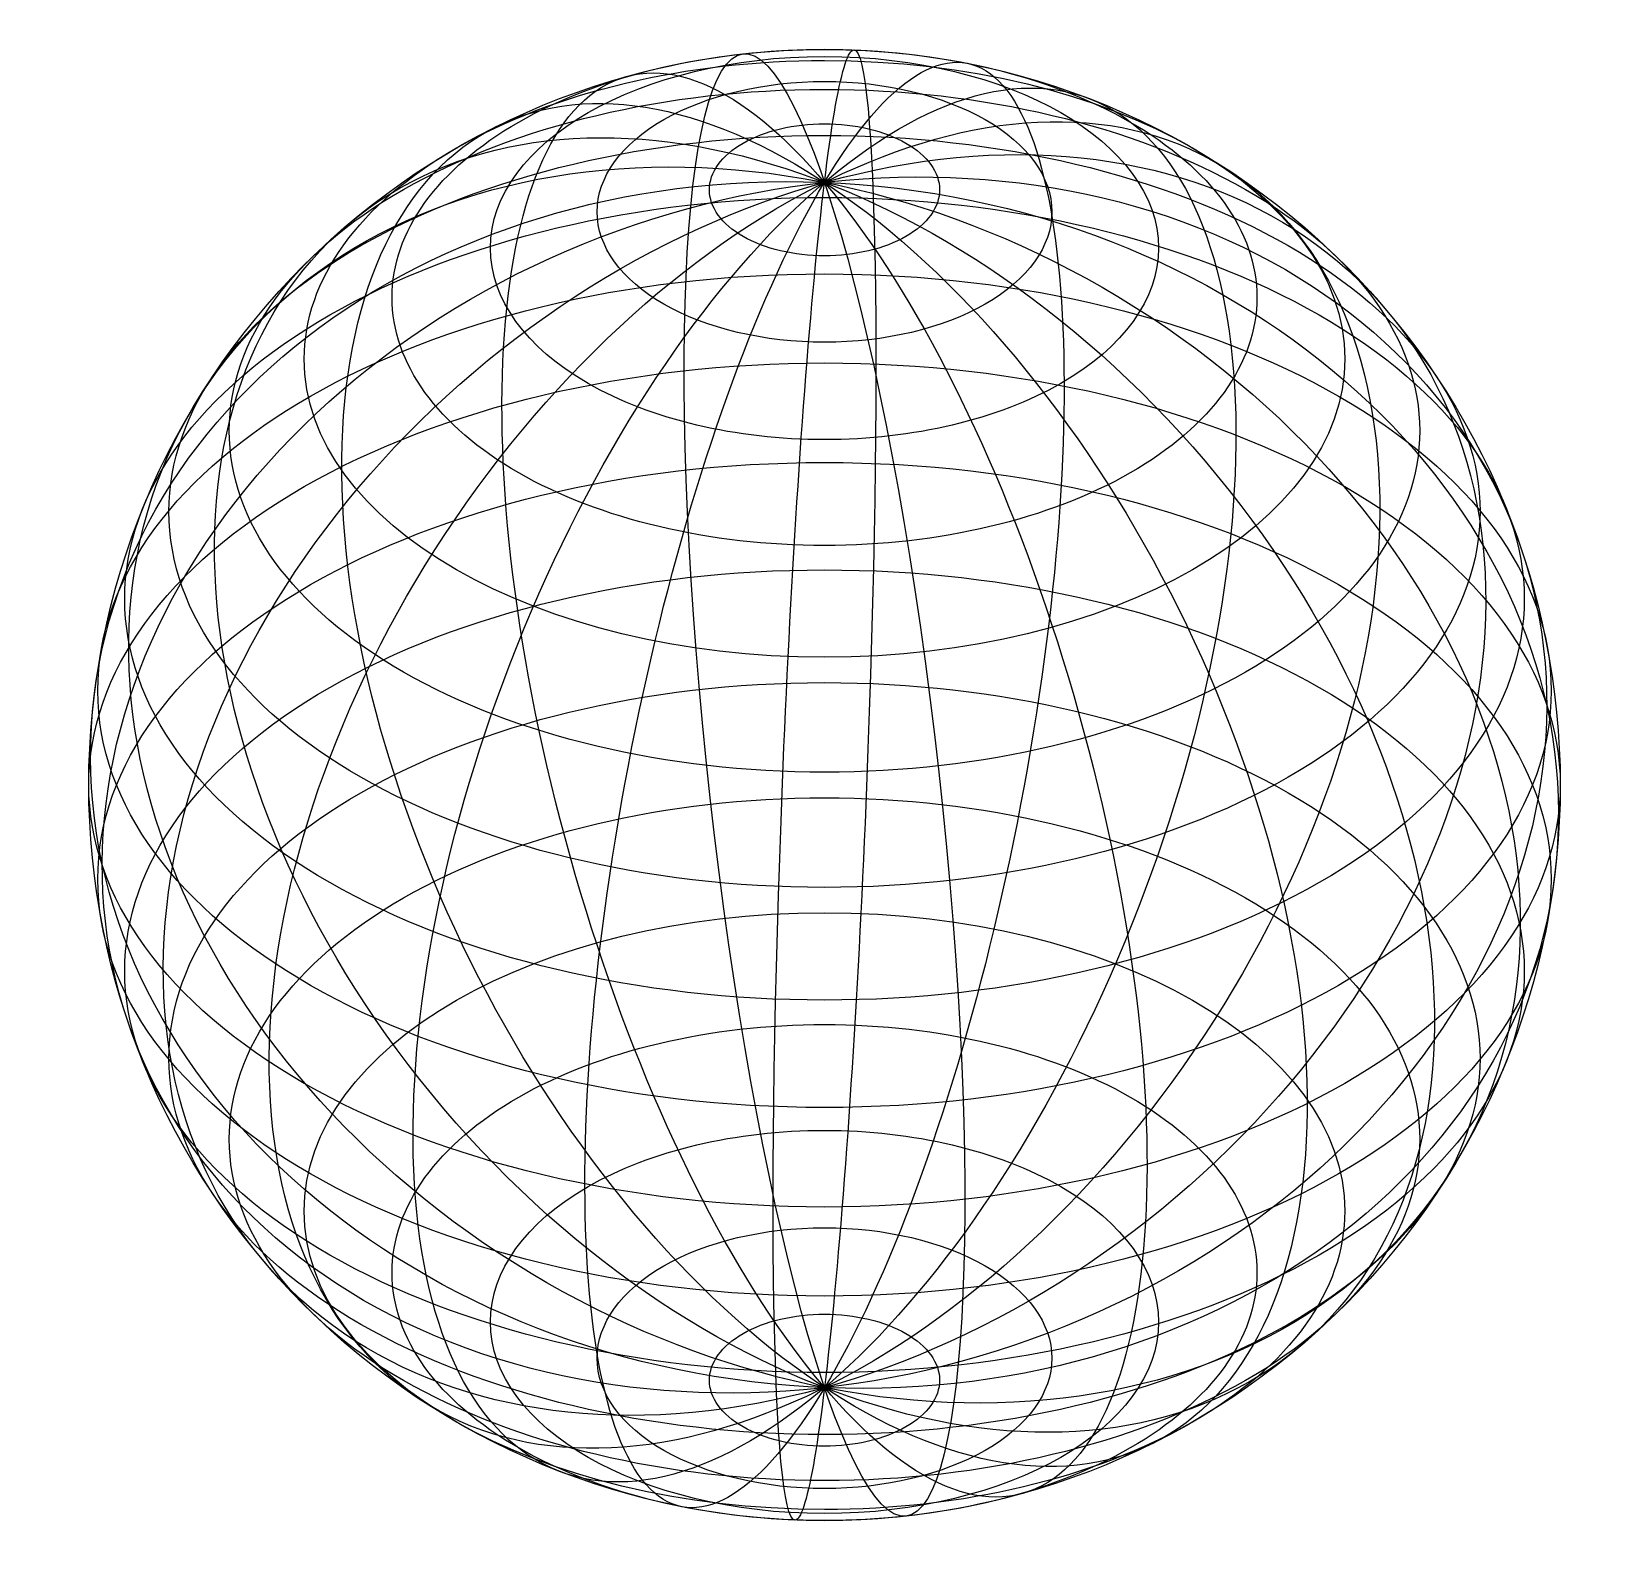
# Model space of a CAD drawing. Extents: x 121.1 to 138.3, y 93.9 to 110.2.
import ezdxf

# ---------------------------------------------------------------- set-up
doc = ezdxf.new("R2010")
doc.units = 0
doc.layers.add('Layer_1', color=7, linetype='CONTINUOUS')

msp = doc.modelspace()

# ---------------------------------------------------------------- linework, layer by layer
at = {"layer": 'Layer_1', "color": 1}
for points in [[(130.49969, 108.540635), (130.49969, 108.540635)], [(130.957991, 108.523757), (130.957991, 108.523757)], [(132.173302, 108.284753), (132.173302, 108.284753)], [(133.328007, 107.892957), (133.328007, 107.892957)], [(132.887319, 107.368992), (132.887319, 107.368992)], [(134.393674, 107.358017), (134.393674, 107.358017)], [(135.344062, 106.693104), (135.344062, 106.693104)], [(136.155771, 105.914591), (136.155771, 105.914591)], [(133.832848, 105.583801), (133.832848, 105.583801)], [(136.808813, 105.041648), (136.808813, 105.041648)], [(137.287107, 104.095769), (137.287107, 104.095769)], [(133.542947, 103.989708), (133.542947, 103.989708)], [(137.578877, 103.100245), (137.578877, 103.100245)], [(132.466672, 102.850213), (132.466672, 102.850213)], [(130.949547, 102.217565), (130.949547, 102.217565)], [(130.167042, 102.061338), (130.167042, 102.061338)], [(137.676938, 102.079589), (137.676938, 102.079589)], [(137.676938, 102.079589), (137.676938, 102.079589)], [(131.796192, 101.667965), (131.796192, 101.667965)], [(137.578877, 101.058933), (137.578877, 101.058933)], [(133.114939, 100.763052), (133.114939, 100.763052)], [(137.287107, 100.063409), (137.287107, 100.063409)], [(133.822267, 99.367535), (133.822267, 99.367535)], [(136.808813, 99.11753), (136.808813, 99.11753)], [(136.155771, 98.244586), (136.155771, 98.244586)], [(133.51098, 97.611966), (133.51098, 97.611966)], [(135.344062, 97.466074), (135.344062, 97.466074)], [(134.393674, 96.801161), (134.393674, 96.801161)], [(133.328007, 96.26622), (133.328007, 96.26622)], [(131.767729, 96.013554), (131.767729, 96.013554)], [(132.173302, 95.874425), (132.173302, 95.874425)], [(130.957991, 95.635421), (130.957991, 95.635421)]]:
    msp.add_lwpolyline(points, close=True, dxfattribs=at)
for points in [[(125.601733, 104.791642), (128.024391, 108.463314), (131.828572, 110.225564), (134.09861, 108.727738)], [(126.309062, 103.396125), (127.896278, 107.498708), (130.706519, 110.235075), (132.58591, 109.507972)], [(124.079939, 107.71165), (125.573654, 109.205366), (127.599567, 110.044527), (129.712, 110.044527)], [(124.552246, 108.147304), (126.828127, 110.082627), (130.983194, 108.934908), (133.832848, 105.583801)], [(126.401557, 109.257008), (127.279541, 109.760652), (128.470343, 110.043596), (129.712, 110.043596)], [(127.566179, 109.750031), (129.087542, 110.175635), (131.281567, 107.086482), (132.466672, 102.850213)], [(128.829442, 109.995479), (129.51292, 110.071682), (130.462124, 106.589391), (130.949547, 102.217565)], [(129.615948, 107.720031), (129.761148, 109.209124), (129.91052, 110.042968), (130.031204, 110.038128)], [(129.712, 110.044527), (131.824433, 110.044527), (133.850346, 109.205366), (135.344062, 107.71165)], [(129.712, 110.043596), (130.953657, 110.043596), (132.144459, 109.760652), (133.022443, 109.257008)], [(130.031204, 110.038128), (130.282517, 110.028048), (130.343334, 106.456717), (130.167042, 102.061338)], [(125.729531, 108.977554), (126.785748, 109.583428), (128.218285, 109.923804), (129.712, 109.923804)], [(126.095994, 107.892957), (126.095994, 109.038582), (127.714935, 109.967295), (129.712, 109.967295)], [(128.474454, 101.941612), (127.98703, 106.313438), (128.145964, 109.919277), (128.829442, 109.995479)], [(129.329498, 107.895984), (130.009775, 109.284199), (130.70249, 110.002759), (131.255252, 109.89359)], [(129.712, 109.967295), (131.709065, 109.967295), (133.328007, 109.038582), (133.328007, 107.892957)], [(129.712, 109.923804), (132.822502, 109.923804), (135.344062, 108.47737), (135.344062, 106.693104)], [(131.255252, 109.89359), (132.406319, 109.666256), (132.648506, 105.983518), (131.796192, 101.667965)], [(126.957329, 101.308964), (125.772225, 105.545232), (126.044816, 109.324427), (127.566179, 109.750031)], [(126.157944, 109.207626), (127.173974, 109.714221), (128.522834, 109.44908), (129.907791, 108.470531)], [(127.971597, 109.283206), (128.433181, 109.548013), (129.059223, 109.696779), (129.712, 109.696779)], [(129.712, 109.696779), (130.364778, 109.696779), (130.99082, 109.548013), (131.452403, 109.283206)], [(125.155566, 108.528254), (126.364008, 109.22144), (128.003006, 109.610868), (129.712, 109.610868)], [(129.712, 109.610868), (131.420995, 109.610868), (133.059993, 109.22144), (134.268434, 108.528254)], [(132.58591, 109.507972), (133.488425, 109.158805), (134.05119, 108.041308), (134.150402, 106.401317)], [(124.490015, 105.769214), (124.541941, 107.464197), (125.141914, 108.701031), (126.157944, 109.207626)], [(125.030327, 107.358017), (125.030327, 108.070277), (125.523573, 108.753364), (126.401557, 109.257008)], [(127.250699, 108.284753), (127.250699, 108.659245), (127.510014, 109.0184), (127.971597, 109.283206)], [(128.830952, 109.029305), (129.06462, 109.163385), (129.381543, 109.23871), (129.712, 109.23871)], [(129.712, 109.23871), (130.042458, 109.23871), (130.35938, 109.163385), (130.593049, 109.029305)], [(131.452403, 109.283206), (131.913987, 109.0184), (132.173302, 108.659245), (132.173302, 108.284753)], [(133.022443, 109.257008), (133.900427, 108.753364), (134.393674, 108.070277), (134.393674, 107.358017)], [(121.805602, 103.043487), (122.240631, 106.611824), (126.133107, 109.072981), (130.49969, 108.540635)], [(124.693796, 107.920171), (126.024707, 108.683602), (127.829809, 109.112494), (129.712, 109.112494)], [(128.466009, 108.523757), (128.466009, 108.713374), (128.597283, 108.895225), (128.830952, 109.029305)], [(129.712, 109.112494), (131.594192, 109.112494), (133.399294, 108.683602), (134.730205, 107.920171)], [(130.593049, 109.029305), (130.826718, 108.895225), (130.957991, 108.713374), (130.957991, 108.523757)], [(131.316295, 108.887107), (133.166673, 109.01689), (134.772242, 108.424138), (135.779794, 107.239251)], [(124.079938, 106.693104), (124.079938, 107.549939), (124.673315, 108.37168), (125.729531, 108.977554)], [(125.913021, 106.547211), (127.5223, 107.915639), (129.465916, 108.757324), (131.316295, 108.887107)], [(127.128512, 108.718559), (129.004671, 108.941705), (131.076176, 108.456252), (132.887319, 107.368992)], [(127.656271, 108.145624), (129.65694, 108.823634), (131.792252, 108.834776), (133.592462, 108.176599)], [(122.883077, 106.179106), (123.725224, 107.581943), (125.252352, 108.495412), (127.128512, 108.718559)], [(134.09861, 108.727738), (135.188721, 108.008457), (135.772024, 106.618207), (135.7202, 104.862829)], [(123.26823, 105.914591), (123.26823, 106.894905), (123.947125, 107.835067), (125.155566, 108.528254)], [(128.830952, 108.018208), (128.597283, 108.152288), (128.466009, 108.334139), (128.466009, 108.523757)], [(130.49969, 108.540635), (134.866274, 108.008289), (138.053428, 104.684028), (137.618399, 101.115691)], [(130.957991, 108.523757), (130.957991, 108.334139), (130.826718, 108.152288), (130.593049, 108.018208)], [(134.268434, 108.528254), (135.476876, 107.835067), (136.155771, 106.894905), (136.155771, 105.914591)], [(124.355591, 107.168278), (125.776199, 107.983159), (127.702957, 108.440953), (129.712, 108.440953)], [(129.712, 108.440953), (131.721044, 108.440953), (133.647802, 107.983159), (135.06841, 107.168278)], [(129.907791, 108.470531), (131.292748, 107.491981), (132.600352, 105.880181), (133.542947, 103.989708)], [(125.591153, 98.575376), (122.741499, 101.926483), (122.276364, 106.211981), (124.552246, 108.147304)], [(122.924299, 104.561247), (123.953461, 106.178275), (125.655603, 107.467614), (127.656271, 108.145624)], [(127.971597, 107.286299), (127.510014, 107.551105), (127.250699, 107.91026), (127.250699, 108.284753)], [(132.173302, 108.284753), (132.173302, 107.91026), (131.913987, 107.551105), (131.452403, 107.286299)], [(133.592462, 108.176599), (135.392672, 107.518423), (136.710318, 106.244841), (137.255531, 104.636029)], [(129.712, 107.808803), (129.381543, 107.808803), (129.06462, 107.884129), (128.830952, 108.018208)], [(130.593049, 108.018208), (130.35938, 107.884129), (130.042458, 107.808803), (129.712, 107.808803)], [(122.615188, 105.041648), (122.615188, 106.121303), (123.362886, 107.156739), (124.693796, 107.920171)], [(127.155098, 106.426178), (126.476965, 106.815192), (126.095994, 107.342808), (126.095994, 107.892957)], [(127.627809, 102.491213), (128.037105, 104.563615), (128.64922, 106.507769), (129.329498, 107.895984)], [(133.328007, 107.892957), (133.328007, 107.342808), (132.947036, 106.815192), (132.268903, 106.426178)], [(134.730205, 107.920171), (136.061115, 107.156739), (136.808813, 106.121303), (136.808813, 105.041648)], [(121.747062, 102.079589), (121.747062, 104.192022), (122.586223, 106.217935), (124.079939, 107.71165)], [(129.256958, 102.09784), (129.341616, 104.208576), (129.470749, 106.230938), (129.615948, 107.720031)], [(135.344062, 107.71165), (136.837778, 106.217935), (137.676938, 104.192022), (137.676938, 102.079589)], [(121.845124, 103.100245), (121.845124, 105.59245), (125.367244, 107.612782), (129.712, 107.612782)], [(129.712, 107.612782), (134.056756, 107.612782), (137.578877, 105.59245), (137.578877, 103.100245)], [(126.401557, 105.459025), (125.523573, 105.962669), (125.030327, 106.645757), (125.030327, 107.358017)], [(129.712, 106.872726), (129.059223, 106.872726), (128.433181, 107.021493), (127.971597, 107.286299)], [(131.452403, 107.286299), (130.99082, 107.021493), (130.364778, 106.872726), (129.712, 106.872726)], [(132.887319, 107.368992), (136.658829, 105.104891), (138.294603, 100.901328), (136.540923, 97.980071)], [(134.393674, 107.358017), (134.393674, 106.645757), (133.900427, 105.962669), (133.022443, 105.459025)], [(122.136894, 104.095769), (122.136894, 105.248183), (122.934983, 106.353398), (124.355591, 107.168278)], [(135.06841, 107.168278), (136.489018, 106.353398), (137.287107, 105.248183), (137.287107, 104.095769)], [(135.779794, 107.239251), (136.787346, 106.054364), (137.114348, 104.374401), (136.688862, 102.568935)], [(129.712, 103.462404), (126.601498, 103.462404), (124.079938, 104.908837), (124.079938, 106.693104)], [(124.079939, 105.310206), (125.573654, 106.167019), (127.599567, 106.648372), (129.712, 106.648372)], [(135.344062, 106.693104), (135.344062, 104.908837), (132.822502, 103.462404), (129.712, 103.462404)], [(129.712, 106.648372), (131.824433, 106.648372), (133.850346, 106.167019), (135.344062, 105.310206)], [(122.735138, 101.590243), (123.160623, 103.395709), (124.303742, 105.178784), (125.913021, 106.547211)], [(129.712, 105.818619), (128.752976, 105.818619), (127.83323, 106.037164), (127.155098, 106.426178)], [(132.268903, 106.426178), (131.59077, 106.037164), (130.671025, 105.818619), (129.712, 105.818619)], [(134.150402, 106.401317), (134.249614, 104.761327), (133.877147, 102.733182), (133.114939, 100.763052)], [(126.536682, 96.790185), (122.765172, 99.054286), (121.129398, 103.25785), (122.883077, 106.179106)], [(125.155566, 103.300928), (123.947125, 103.994115), (123.26823, 104.934277), (123.26823, 105.914591)], [(136.155771, 105.914591), (136.155771, 104.934277), (135.476876, 103.994115), (134.268434, 103.300928)], [(125.881054, 100.16947), (124.938459, 102.059943), (124.438088, 104.074231), (124.490015, 105.769214)], [(121.845124, 101.058933), (121.845124, 103.551138), (125.367244, 105.57147), (129.712, 105.57147)], [(129.712, 105.57147), (134.056756, 105.57147), (137.578877, 103.551138), (137.578877, 101.058933)], [(133.832848, 105.583801), (136.682502, 102.232695), (137.147636, 97.947197), (134.871755, 96.011874)], [(129.712, 104.672437), (128.470343, 104.672437), (127.279541, 104.955381), (126.401557, 105.459025)], [(133.022443, 105.459025), (132.144459, 104.955381), (130.953657, 104.672437), (129.712, 104.672437)], [(121.747062, 102.079589), (121.747062, 103.291305), (122.586223, 104.453393), (124.079939, 105.310206)], [(135.344062, 105.310206), (136.837778, 104.453393), (137.676938, 103.291305), (137.676938, 102.079589)], [(129.712, 100.970801), (125.792539, 100.970801), (122.615188, 102.793381), (122.615188, 105.041648)], [(136.808813, 105.041648), (136.808813, 103.961992), (136.061115, 102.926556), (134.730204, 102.163125)], [(123.703801, 99.296349), (123.755625, 101.051727), (124.438332, 103.028444), (125.601733, 104.791642)], [(135.7202, 104.862829), (135.668375, 103.10745), (134.985669, 101.130734), (133.822267, 99.367535)], [(122.16847, 99.523149), (121.623257, 101.131961), (121.895136, 102.944219), (122.924299, 104.561247)], [(137.255531, 104.636029), (137.800744, 103.027216), (137.528864, 101.214958), (136.499702, 99.59793)], [(124.355591, 103.135918), (125.776199, 103.950799), (127.702957, 104.408594), (129.712, 104.408594)], [(129.712, 104.408594), (131.721044, 104.408594), (133.647802, 103.950799), (135.06841, 103.135918)], [(124.355591, 101.023259), (122.934983, 101.838139), (122.136894, 102.943354), (122.136894, 104.095769)], [(137.287107, 104.095769), (137.287107, 102.943354), (136.489018, 101.838139), (135.06841, 101.023259)], [(133.542947, 103.989708), (134.485541, 102.099235), (134.985913, 100.084946), (134.933986, 98.389963)], [(125.273599, 97.75786), (125.174386, 99.397851), (125.546854, 101.425995), (126.309062, 103.396125)], [(122.615188, 99.11753), (122.615188, 101.365796), (125.792539, 103.188376), (129.712, 103.188376)], [(129.712, 102.218314), (128.003006, 102.218314), (126.364008, 102.607742), (125.155566, 103.300928)], [(134.268434, 103.300928), (133.059993, 102.607742), (131.420995, 102.218314), (129.712, 102.218314)], [(129.712, 103.188376), (131.594192, 103.188376), (133.399294, 102.759485), (134.730204, 101.996053)], [(128.92431, 95.618542), (124.557727, 96.150888), (121.370573, 99.475149), (121.805602, 103.043487)], [(129.712, 98.587708), (125.367244, 98.587708), (121.845124, 100.608039), (121.845124, 103.100245)], [(122.136894, 100.063409), (122.136894, 101.215823), (122.934983, 102.321038), (124.355591, 103.135918)], [(137.578877, 103.100245), (137.578877, 100.608039), (134.056756, 98.587708), (129.712, 98.587708)], [(135.06841, 103.135918), (136.489018, 102.321038), (137.287107, 101.215823), (137.287107, 100.063409)], [(132.466672, 102.850213), (133.651776, 98.613945), (133.379184, 94.83475), (131.857821, 94.409146)], [(128.168749, 94.265588), (127.017682, 94.492922), (126.775495, 98.175659), (127.627809, 102.491213)], [(136.688862, 102.568935), (136.263377, 100.763469), (135.120259, 98.980394), (133.51098, 97.611966)], [(134.730204, 102.163125), (133.399294, 101.399693), (131.594192, 100.970801), (129.712, 100.970801)], [(130.949547, 102.217565), (131.436971, 97.845739), (131.278037, 94.2399), (130.594559, 94.163698)], [(124.079939, 96.447527), (122.586223, 97.941243), (121.747062, 99.967156), (121.747062, 102.079589)], [(124.079939, 98.848971), (122.586223, 99.705784), (121.747062, 100.867872), (121.747062, 102.079589)], [(129.392796, 94.12105), (129.141483, 94.13113), (129.080667, 97.70246), (129.256958, 102.09784)], [(130.167042, 102.061338), (130.082384, 99.950602), (129.953252, 97.928239), (129.808052, 96.439146)], [(134.730204, 101.996053), (136.061115, 101.232621), (136.808813, 100.197185), (136.808813, 99.11753)], [(137.676938, 102.079589), (137.676938, 99.967156), (136.837778, 97.941243), (135.344062, 96.447527)], [(137.676938, 102.079589), (137.676938, 100.867872), (136.837778, 99.705784), (135.344062, 98.848971)], [(125.155566, 100.858249), (126.364008, 101.551435), (128.003006, 101.940864), (129.712, 101.940864)], [(130.594559, 94.163698), (129.91108, 94.087496), (128.961877, 97.569786), (128.474454, 101.941612)], [(129.712, 101.940864), (131.420995, 101.940864), (133.059993, 101.551435), (134.268434, 100.858249)], [(131.796192, 101.667965), (131.386896, 99.595563), (130.77478, 97.651408), (130.094503, 96.263193)], [(123.644206, 96.919926), (122.636655, 98.104814), (122.309653, 99.784776), (122.735138, 101.590243)], [(131.857821, 94.409146), (130.336458, 93.983542), (128.142433, 97.072696), (126.957329, 101.308964)], [(137.618399, 101.115691), (137.18337, 97.547353), (133.290894, 95.086196), (128.92431, 95.618542)], [(129.712, 96.546396), (125.367244, 96.546396), (121.845124, 98.566727), (121.845124, 101.058933)], [(129.712, 99.750584), (127.702957, 99.750584), (125.776199, 100.208379), (124.355591, 101.023259)], [(137.578877, 101.058933), (137.578877, 98.566727), (134.056756, 96.546396), (129.712, 96.546396)], [(135.06841, 101.023259), (133.647802, 100.208379), (131.721044, 99.750584), (129.712, 99.750584)], [(123.26823, 98.244586), (123.26823, 99.2249), (123.947125, 100.165063), (125.155566, 100.858249)], [(133.114939, 100.763052), (131.527723, 96.66047), (128.717482, 93.924102), (126.838091, 94.651205)], [(134.268434, 100.858249), (135.476876, 100.165063), (136.155771, 99.2249), (136.155771, 98.244586)], [(124.079938, 97.466074), (124.079938, 99.25034), (126.601498, 100.696774), (129.712, 100.696774)], [(129.712, 100.696774), (132.822502, 100.696774), (135.344062, 99.25034), (135.344062, 97.466074)], [(129.51621, 95.688647), (128.131253, 96.667196), (126.823648, 98.278997), (125.881054, 100.16947)], [(124.355591, 96.990899), (122.934983, 97.805779), (122.136894, 98.910994), (122.136894, 100.063409)], [(137.287107, 100.063409), (137.287107, 98.910994), (136.489018, 97.805779), (135.06841, 96.990899)], [(136.499702, 99.59793), (135.470539, 97.980902), (133.768398, 96.691564), (131.767729, 96.013554)], [(125.831539, 95.982578), (124.031328, 96.640755), (122.713683, 97.914336), (122.16847, 99.523149)], [(126.401557, 98.700153), (127.279541, 99.203796), (128.470343, 99.486741), (129.712, 99.486741)], [(129.712, 99.486741), (130.953657, 99.486741), (132.144459, 99.203796), (133.022443, 98.700153)], [(125.32539, 95.431439), (124.23528, 96.150721), (123.651977, 97.54097), (123.703801, 99.296349)], [(133.822267, 99.367535), (131.39961, 95.695864), (127.595428, 93.933613), (125.32539, 95.431439)], [(124.693796, 96.239007), (123.362886, 97.002439), (122.615188, 98.037874), (122.615188, 99.11753)], [(136.808813, 99.11753), (136.808813, 98.037874), (136.061115, 97.002439), (134.730205, 96.239007)], [(129.712, 97.510805), (127.599567, 97.510805), (125.573654, 97.992158), (124.079939, 98.848971)], [(125.030327, 96.801161), (125.030327, 97.513421), (125.523573, 98.196509), (126.401557, 98.700153)], [(135.344062, 98.848971), (133.850346, 97.992158), (131.824433, 97.510805), (129.712, 97.510805)], [(133.022443, 98.700153), (133.900427, 98.196509), (134.393674, 97.513421), (134.393674, 96.801161)], [(134.871755, 96.011874), (132.595873, 94.076551), (128.440806, 95.22427), (125.591153, 98.575376)], [(134.933986, 98.389963), (134.882059, 96.69498), (134.282087, 95.458146), (133.266057, 94.951551)], [(125.155566, 95.630924), (123.947125, 96.32411), (123.26823, 97.264273), (123.26823, 98.244586)], [(127.155098, 97.732999), (127.83323, 98.122013), (128.752976, 98.340559), (129.712, 98.340559)], [(129.712, 98.340559), (130.671025, 98.340559), (131.59077, 98.122013), (132.268903, 97.732999)], [(136.155771, 98.244586), (136.155771, 97.264273), (135.476876, 96.32411), (134.268434, 95.630924)], [(136.540923, 97.980071), (135.698777, 96.577234), (134.171648, 95.663766), (132.295489, 95.440619)], [(126.838091, 94.651205), (125.935576, 95.000372), (125.372811, 96.117869), (125.273599, 97.75786)], [(126.095994, 96.26622), (126.095994, 96.816369), (126.476965, 97.343985), (127.155098, 97.732999)], [(132.268903, 97.732999), (132.947036, 97.343985), (133.328007, 96.816369), (133.328007, 96.26622)], [(133.51098, 97.611966), (131.901701, 96.243539), (129.958085, 95.401853), (128.107706, 95.27207)], [(129.712, 94.235373), (126.601498, 94.235373), (124.079938, 95.681807), (124.079938, 97.466074)], [(135.344062, 97.466074), (135.344062, 96.609239), (134.750686, 95.787497), (133.69447, 95.181623)], [(127.971597, 96.872878), (128.433181, 97.137685), (129.059223, 97.286451), (129.712, 97.286451)], [(129.712, 97.286451), (130.364778, 97.286451), (130.99082, 97.137685), (131.452403, 96.872878)], [(129.712, 95.718224), (127.702957, 95.718224), (125.776199, 96.176019), (124.355591, 96.990899)], [(135.06841, 96.990899), (133.647802, 96.176019), (131.721044, 95.718224), (129.712, 95.718224)], [(128.107706, 95.27207), (126.257327, 95.142288), (124.651758, 95.735039), (123.644206, 96.919926)], [(127.250699, 95.874425), (127.250699, 96.248918), (127.510014, 96.608072), (127.971597, 96.872878)], [(131.452403, 96.872878), (131.913987, 96.608072), (132.173302, 96.248918), (132.173302, 95.874425)], [(126.401557, 94.902169), (125.523573, 95.405813), (125.030327, 96.088901), (125.030327, 96.801161)], [(132.295489, 95.440619), (130.41933, 95.217472), (128.347825, 95.702925), (126.536682, 96.790185)], [(134.393674, 96.801161), (134.393674, 96.088901), (133.900427, 95.405813), (133.022443, 94.902169)], [(129.712, 94.114651), (127.599567, 94.114651), (125.573654, 94.953811), (124.079939, 96.447527)], [(128.830952, 96.140969), (129.06462, 96.275049), (129.381543, 96.350374), (129.712, 96.350374)], [(129.808052, 96.439146), (129.662853, 94.950053), (129.513481, 94.116209), (129.392796, 94.12105)], [(135.344062, 96.447527), (133.850346, 94.953811), (131.824433, 94.114651), (129.712, 94.114651)], [(129.712, 96.350374), (130.042458, 96.350374), (130.35938, 96.275049), (130.593049, 96.140969)], [(129.712, 95.046683), (127.829809, 95.046683), (126.024707, 95.475575), (124.693796, 96.239007)], [(129.712, 94.191882), (127.714935, 94.191882), (126.095994, 95.120595), (126.095994, 96.26622)], [(130.094503, 96.263193), (129.414225, 94.874978), (128.721511, 94.156418), (128.168749, 94.265588)], [(128.466009, 95.635421), (128.466009, 95.825038), (128.597283, 96.006889), (128.830952, 96.140969)], [(133.328007, 96.26622), (133.328007, 95.120595), (131.709065, 94.191882), (129.712, 94.191882)], [(134.730205, 96.239007), (133.399294, 95.475575), (131.594192, 95.046683), (129.712, 95.046683)], [(130.593049, 96.140969), (130.826718, 96.006889), (130.957991, 95.825038), (130.957991, 95.635421)], [(131.767729, 96.013554), (129.767061, 95.335544), (127.631749, 95.324401), (125.831539, 95.982578)], [(127.971597, 94.875971), (127.510014, 95.140778), (127.250699, 95.499932), (127.250699, 95.874425)], [(132.173302, 95.874425), (132.173302, 95.499932), (131.913987, 95.140778), (131.452403, 94.875971)], [(129.712, 94.548309), (128.003006, 94.548309), (126.364008, 94.937737), (125.155566, 95.630924)], [(128.830952, 95.129872), (128.597283, 95.263952), (128.466009, 95.445803), (128.466009, 95.635421)], [(133.266057, 94.951551), (132.250027, 94.444956), (130.901166, 94.710097), (129.51621, 95.688647)], [(134.268434, 95.630924), (133.059993, 94.937737), (131.420995, 94.548309), (129.712, 94.548309)], [(130.957991, 95.635421), (130.957991, 95.445803), (130.826718, 95.263952), (130.593049, 95.129872)], [(129.712, 94.920467), (129.381543, 94.920467), (129.06462, 94.995793), (128.830952, 95.129872)], [(133.69447, 95.181623), (132.638253, 94.57575), (131.205716, 94.235373), (129.712, 94.235373)], [(130.593049, 95.129872), (130.35938, 94.995793), (130.042458, 94.920467), (129.712, 94.920467)], [(129.712, 94.115581), (128.470343, 94.115581), (127.279541, 94.398525), (126.401557, 94.902169)], [(129.712, 94.462398), (129.059223, 94.462398), (128.433181, 94.611165), (127.971597, 94.875971)], [(133.022443, 94.902169), (132.144459, 94.398525), (130.953657, 94.115581), (129.712, 94.115581)], [(131.452403, 94.875971), (130.99082, 94.611165), (130.364778, 94.462398), (129.712, 94.462398)]]:
    msp.add_open_spline(points, degree=3, dxfattribs=at)

doc.saveas('drawing.dxf')
